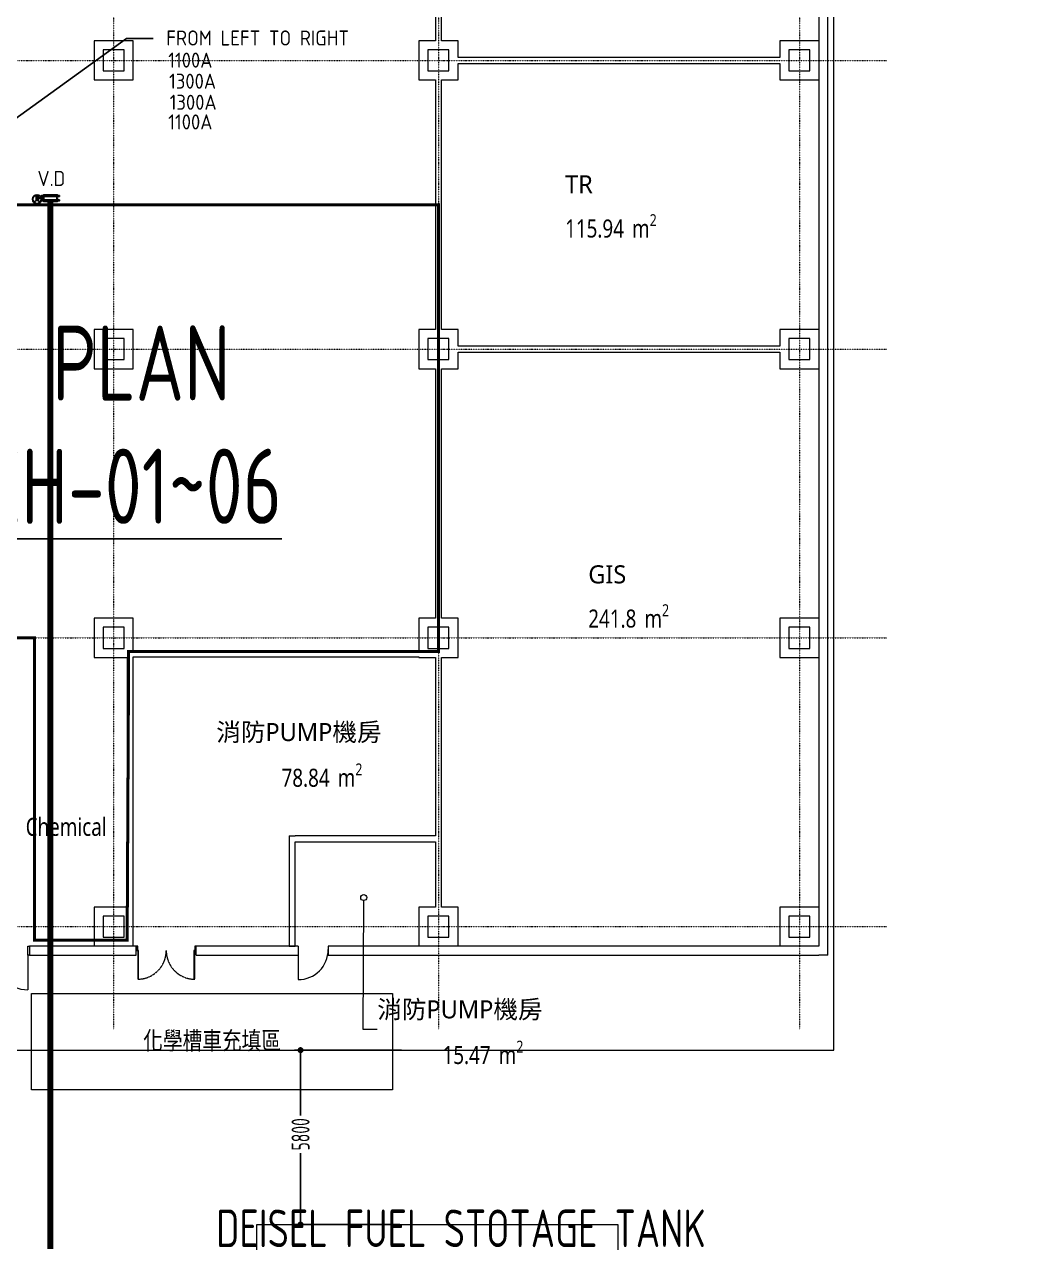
# Model space of a CAD drawing. Extents: x -212173 to 328152, y -560063 to 252500.
# Drawn here: x -154149 to -120394, y -1853 to 38625 of the extents above; entities that cross this region are included whole.
import ezdxf
from ezdxf.enums import TextEntityAlignment as Align

# ---------------------------------------------------------------- set-up
doc = ezdxf.new("R2010")
doc.units = 0
doc.header["$LTSCALE"] = 15
for name, pattern in [('CUP- L10$0$JJP_三點線', [0.9, 0.3, -0.15, 0, -0.15, 0, -0.15, 0, -0.15]), ('CUP- L10$0$JJP_虛線(退縮線、投影線、地下室範圍、非屬本工程、圖面分區)', [0.45, 0.3, -0.15]), ('XCM2Q10-200k$0$HIDDEN2', [0.1875, 0.125, -0.0625])]:
    doc.linetypes.add(name, pattern=pattern)
for name, color, linetype in [('CUP- L10$0$A-DIM.Newcub', 252, 'Continuous'), ('CUP- L10$0$A-DRAWING-LNSP.Newcub', 252, 'Continuous'), ('CUP- L10$0$A-TEXT.Newcub', 252, 'Continuous'), ('CUP- L10$0$A-WALL-EX.Newcub', 252, 'Continuous'), ('CUP- L10$0$A-ZONE.Newcub', 252, 'Continuous'), ('CUP- L10$0$Door', 252, 'Continuous'), ('CUP- L10$0$S-COL.Newcub', 252, 'Continuous'), ('CUP- L10$0$S-GRID.Newcub', 252, 'Continuous'), ('CUP- L10$0$S-SLAB-SHOW.Newcub', 252, 'Continuous'), ('SITE$0$A-DIM.Newcub', 252, 'Continuous'), ('SITE$0$A-DRAWING-LNSP.Newcub', 252, 'Continuous'), ('XCM2Q10-200k$0$F-FI-TXT', 200, 'Continuous'), ('XCM2Q10-200k$0$F-IG541-AREA', 100, 'XCM2Q10-200k$0$HIDDEN2'), ('XFM2P25-200K$0$$0$M-PIPE-TEXT', 3, 'Continuous'), ('XFM2P25-200K$0$$0$M-PIPE-TEXT-ARROR', 91, 'Continuous'), ('XFM2P25-200K$0$M-PIPE-CHWR13', 94, 'Continuous'), ('XFM2P25-200K$0$M-PIPE-CHWS12', 130, 'Continuous'), ('XFM2P25-200K$0$U-PCW-V', 2, 'Continuous')]:
    doc.layers.add(name, color=color, linetype=linetype)
doc.styles.add('CUP- L10$0$dim-txt', font='isocp.shx', dxfattribs={"width": 0.7, "bigfont": 'chineset.shx'})
doc.styles.add('CUP- L10$0$Standard', font='', dxfattribs={"width": 0.8})
doc.styles.add('SITE$0$dim-txt', font='isocp.shx', dxfattribs={"width": 0.7, "bigfont": 'chineset.shx'})
doc.styles.add('XCM2Q10-200k$0$AA-TXT', font='isocp.shx', dxfattribs={"width": 0.8, "bigfont": 'china.shx'})
doc.styles.add('XFM2P25-200K$0$$0$aa-txt', font='isocp.shx', dxfattribs={"bigfont": 'chineset.shx'})
doc.styles.get('CUP- L10$0$Standard').set_extended_font_data('Microsoft JhengHei')
doc.dimstyles.new('CUP- L10$0$ARCH-dim-200MM', dxfattribs={"dimscale": 2000, "dimtxt": 0.3, "dimasz": 0.1, "dimexe": 0.1, "dimexo": 0.1, "dimgap": 0.05, "dimtad": 1, "dimdec": 0, "dimrnd": 0.5, "dimdsep": 46, "dimtxsty": 'CUP- L10$0$dim-txt', "dimblk": 'CUP- L10$0$_Dot', "dimcen": 2, "dimclrd": 256, "dimclre": 256, "dimclrt": 256, "dimadec": 0, "dimazin": 0, "dimtfac": 1, "dimtdec": 0, "dimtix": 1, "dimtmove": 2, "dimatfit": 3, "dimldrblk": 'CUP- L10$0$_OBLIQUE', "dimfxl": 1, "dimtvp": 1, "dimtolj": 1, "dimarcsym": 0})
doc.dimstyles.new('SITE$0$ARCH-dim-200MM', dxfattribs={"dimscale": 2000, "dimtxt": 0.3, "dimasz": 0.1, "dimexe": 0.1, "dimexo": 0.1, "dimgap": 0.05, "dimtad": 1, "dimdec": 0, "dimrnd": 0.5, "dimdsep": 46, "dimtxsty": 'SITE$0$dim-txt', "dimblk": 'SITE$0$_Dot', "dimcen": 2, "dimclrd": 256, "dimclre": 256, "dimclrt": 256, "dimadec": 0, "dimazin": 0, "dimtfac": 1, "dimtdec": 0, "dimtix": 1, "dimtmove": 2, "dimatfit": 3, "dimldrblk": 'SITE$0$_OBLIQUE', "dimfxl": 1, "dimtvp": 1, "dimtolj": 1, "dimarcsym": 0})
doc.dimstyles.new('XFM2P25-200K$0$$0$adim-200', dxfattribs={"dimscale": 200, "dimtxt": 0.3, "dimasz": 2.5, "dimexe": 0.1, "dimexo": 0.5, "dimgap": 0.15, "dimtad": 0, "dimdec": 4, "dimzin": 3, "dimdsep": 46, "dimtxsty": 'XFM2P25-200K$0$$0$aa-txt', "dimcen": 2.5, "dimclrd": 256, "dimclre": 256, "dimclrt": 256, "dimadec": 0, "dimazin": 0, "dimtfac": 1, "dimtdec": 4, "dimtmove": 0, "dimatfit": 3, "dimfxl": 1, "dimtolj": 1, "dimtzin": 0, "dimarcsym": 0})

# ---------------------------------------------------------------- blocks, each defined once
blk = doc.blocks.new('*D26')
at = {"layer": 'CUP- L10$0$A-DIM.Newcub', "linetype": 'Continuous', "lineweight": -2, "transparency": 16777216}
for p, q in [((-141614, 4515), (-145166, 4515)), ((-144966, 4315), (-144966, 2341)), ((-144966, -1085), (-144966, 1091)), ((-141664, -1285), (-145166, -1285))]:
    blk.add_line(p, q, dxfattribs=at)
at = {"layer": 'CUP- L10$0$A-DIM.Newcub', "linetype": 'Continuous', "lineweight": 0, "transparency": 16777216, "insert": (-144966, 1716), "char_height": 600, "attachment_point": 5, "rotation": 90, "style": 'CUP- L10$0$dim-txt'}
blk.add_mtext('\\A1;5800', dxfattribs=at)
blk = doc.blocks.new('CUP- L10$0$_Dot')
blk = doc.blocks.new('CUP- L10$0$_OBLIQUE')
at = {"color": 0, "linetype": 'ByBlock', "lineweight": -2}
blk.add_line((-0.5, -0.5), (0.5, 0.5), dxfattribs=at)
blk = doc.blocks.new('XCM2Q10-200k')
at = {"layer": 'XCM2Q10-200k$0$F-IG541-AREA', "const_width": 100}
blk.add_lwpolyline([(-172781, 32625), (-172781, 18225), (-153815, 18225), (-153815, 8175), (-150731, 8175), (-150681, 17775), (-140381, 17775), (-140381, 32625), (-172781, 32625)], dxfattribs=at)
at = {"layer": 'XCM2Q10-200k$0$F-FI-TXT', "style": 'XCM2Q10-200k$0$AA-TXT', "width": 0.8}
for s, height, p in [('CHILLER PLAN', 2500, (-155223, 27361)), ('%%UF1-C3-12CH-01~06', 2500, (-155223, 23270)), ('DEISEL FUEL STOTAGE TANK', 1250, (-139635, -1410))]:
    blk.add_text(s, height=height, dxfattribs=at).set_placement(p, align=Align.MIDDLE)
blk = doc.blocks.new('XFM2P25-200K$0$BV-16-P')
at = {"layer": 'XFM2P25-200K$0$U-PCW-V'}
for p, q in [((-2.6, 54.1), (6.4, 45)), ((-2.6, 35.3), (6.4, 44.3)), ((-1.9, 54.8), (7, 45.8)), ((-1.9, 34.6), (7, 43.5)), ((3.8, 47.6), (3.8, 41.7)), ((4.8, 48), (17.7, 48)), ((4.8, 41.3), (17.7, 41.3)), ((21.7, 45.2), (9.1, 45.2)), ((21.7, 44.2), (9.1, 44.2)), ((10, 30.8), (10, 41.3)), ((12.9, 31.7), (12.9, 41.3)), ((17.7, 45.2), (17.7, 48)), ((17.7, 41.3), (17.7, 44.2)), ((16.6, 21.6), (6.4, 21.6)), ((10, 21.6), (10, 29.8)), ((12.9, 21.6), (12.9, 30.6)), ((16.6, -21.6), (6.4, -21.6)), ((10.1, -22.8), (10.1, -21.9)), ((12.4, -23.1), (10.5, -23.1)), ((10.8, -22.8), (10.8, -21.9)), ((12.1, -22.8), (12.1, -21.9)), ((12.8, -22.8), (12.8, -21.9))]:
    blk.add_line(p, q, dxfattribs=at)
for points in [[(2.7, -22.9), (0, -22.9), (0, 22.9), (2.7, 22.9)], [(6.4, -29.8), (2.7, -29.8), (2.7, 29.8), (6.4, 29.8), (6.4, -29.8)], [(16.6, -29.8), (20.2, -29.8), (20.2, 29.8), (16.6, 29.8), (16.6, -29.8)], [(20.2, -22.9), (22.9, -22.9), (22.9, 22.9), (20.2, 22.9)]]:
    blk.add_lwpolyline(points, dxfattribs=at)
for radius in [15, 14, 1.4, 0.849]:
    blk.add_circle((7.8, 44.7), radius, dxfattribs=at)
for centre, radius, start, end in [((9.8, -21.9), 0.342, 12.6804, 90), ((10.5, -21.9), 0.342, 12.6804, 167.3196), ((10.5, -22.7), 0.342, 192.6804, 347.3196), ((11.5, -22.6), 0.967, 46.3972, 133.6028), ((11.5, -22.1), 0.967, 226.3972, 313.6028), ((12.4, -21.9), 0.342, 12.6804, 167.3196), ((12.4, -22.7), 0.342, 192.6804, 347.3196), ((13.1, -21.9), 0.342, 90, 167.3196)]:
    blk.add_arc(centre, radius, start, end, dxfattribs=at)
blk = doc.blocks.new('SITE$0$_Dot')
at = {"color": 0, "linetype": 'ByBlock', "lineweight": -2}
blk.add_line((-0.5, 0), (-1, 0), dxfattribs=at)
at = {"color": 0, "linetype": 'ByBlock', "const_width": 0.5}
blk.add_lwpolyline([(-0.25, 0, 1), (0.25, 0, 1)], format="xyb", close=True, dxfattribs=at)
blk = doc.blocks.new('*D130')
at = {"layer": 'SITE$0$A-DIM.Newcub', "linetype": 'Continuous', "lineweight": -2, "transparency": 16777216}
for p, q in [((-141614, 4515), (-145166, 4515)), ((-144966, 4315), (-144966, 2341)), ((-144966, -1085), (-144966, 1091)), ((-141664, -1285), (-145166, -1285))]:
    blk.add_line(p, q, dxfattribs=at)
at = {"layer": 'SITE$0$A-DIM.Newcub', "linetype": 'Continuous', "lineweight": -2, "transparency": 16777216, "xscale": 200, "yscale": 200, "zscale": 200}
for p, rotation in [((-144966, 4515), 90), ((-144966, -1285), 270)]:
    blk.add_blockref('SITE$0$_Dot', p, dxfattribs=dict(at, rotation=rotation))
at = {"layer": 'SITE$0$A-DIM.Newcub', "linetype": 'Continuous', "lineweight": 0, "transparency": 16777216, "insert": (-144966, 1716), "char_height": 600, "attachment_point": 5, "rotation": 90, "style": 'SITE$0$dim-txt'}
blk.add_mtext('\\A1;5800', dxfattribs=at)
blk = doc.blocks.new('SITE$0$_OBLIQUE')
at = {"color": 0, "linetype": 'ByBlock', "lineweight": -2}
blk.add_line((-0.5, -0.5), (0.5, 0.5), dxfattribs=at)
blk = doc.blocks.new('CUP- L10')
at = {"layer": 'CUP- L10$0$A-DRAWING-LNSP.Newcub', "lineweight": 0}
blk.add_lwpolyline([(-153905.9, 6400.3), (-141905.9, 6400.3), (-141905.9, 3200.3), (-153905.9, 3200.3)], close=True, dxfattribs=at)
at = {"layer": 'CUP- L10$0$A-WALL-EX.Newcub', "lineweight": 0}
for p, q in [((-153979.1, 7974.2), (-153967.1, 7974.2)), ((-153979.1, 7974.2), (-153979.1, 7674.2)), ((-150431.5, 7674.2), (-150431.5, 7974.2)), ((-148431.5, 7674.2), (-148431.5, 7974.2)), ((-145044.6, 7974.2), (-145044.6, 7859.2)), ((-145044.6, 7859.2), (-145044.6, 7674.2)), ((-144044.6, 7974.2), (-144044.6, 7859.2)), ((-144044.6, 7859.2), (-144044.6, 7674.2))]:
    blk.add_line(p, q, dxfattribs=at)
at = {"layer": 'CUP- L10$0$A-WALL-EX.Newcub', "lineweight": 0, "flags": 128}
for points in [[(-127731.5, 66874.2), (-127731.5, 7974.2)], [(-127431.5, 7674.2), (-127431.5, 67174.2)], [(-140481.5, 46374.2), (-140481.5, 38074.2)], [(-140281.5, 38074.2), (-140281.5, 46374.2)], [(-129031.5, 37524.6), (-139731.5, 37524.6)], [(-139731.5, 37324.6), (-129031.5, 37324.6)], [(-140481.5, 36774.2), (-140481.5, 28474.2)], [(-140281.5, 28474.2), (-140281.5, 36774.2)], [(-129031.5, 27924.6), (-139731.5, 27924.6)], [(-139731.5, 27724.6), (-129031.5, 27724.6)], [(-140481.5, 27174.2), (-140481.5, 18874.2)], [(-140281.5, 18874.2), (-140281.5, 27174.2)], [(-150731.5, 17574.2), (-150731.5, 9274.2)], [(-141031.5, 17796.2), (-150531.5, 17796.2)], [(-150531.5, 17596.2), (-141031.5, 17596.2)], [(-150531.5, 9274.2), (-150531.5, 17574.2)], [(-140481.5, 17574.2), (-140481.5, 11645)], [(-140281.5, 9274.2), (-140281.5, 17574.2)], [(-145344.6, 11645), (-145144.6, 11645)], [(-145344.6, 11645), (-145344.6, 7974.2)], [(-140481.5, 11645), (-145144.6, 11645)], [(-145144.6, 7974.2), (-145144.6, 11445)], [(-145144.6, 11445), (-140481.5, 11445)], [(-140481.5, 11445), (-140481.5, 9274.2)], [(-150731.5, 7974.2), (-153979.1, 7974.2)], [(-150431.5, 7974.2), (-150731.5, 7974.2)], [(-145044.6, 7974.2), (-148431.5, 7974.2)], [(-145344.6, 7974.2), (-145144.6, 7974.2)], [(-127731.5, 7974.2), (-144044.6, 7974.2)], [(-153979.1, 7674.2), (-150731.5, 7674.2)], [(-150731.5, 7674.2), (-150431.5, 7674.2)], [(-148431.5, 7674.2), (-145044.6, 7674.2)], [(-144044.6, 7674.2), (-127731.5, 7674.2)], [(-127431.5, 7674.2), (-127731.5, 7674.2)]]:
    blk.add_lwpolyline(points, dxfattribs=at)
at = {"layer": 'CUP- L10$0$A-ZONE.Newcub', "lineweight": 0}
for p, q in [((-142882.4, 5200.2), (-142867.4, 9488.7)), ((-142417.8, 5200.2), (-142882.4, 5200.2))]:
    blk.add_line(p, q, dxfattribs=at)
blk.add_circle((-142867.1, 9588.7), 100, dxfattribs=at)
at = {"layer": 'CUP- L10$0$Door', "lineweight": 0}
for p, q in [((-154029.1, 7674.2), (-154029.1, 7974.2)), ((-154029.1, 7974.2), (-153979.1, 7974.2)), ((-153979.1, 7974.2), (-153979.1, 7674.2)), ((-153979.1, 7974.2), (-153979.1, 7674.2)), ((-153979.1, 7974.2), (-153979.1, 7674.2)), ((-153979.1, 7974.2), (-153967.1, 7974.2)), ((-153979.1, 7974.2), (-153967.1, 7974.2)), ((-145044.6, 7974.2), (-145044.6, 7859.2)), ((-145044.6, 7974.2), (-145044.6, 7859.2)), ((-145044.6, 7859.2), (-145044.6, 6859.2)), ((-145044.6, 7859.2), (-145044.6, 7674.2)), ((-144044.6, 7974.2), (-144044.6, 7859.2)), ((-144044.6, 7974.2), (-144044.6, 7859.2)), ((-144044.6, 7859.2), (-144044.6, 7674.2)), ((-153979.1, 7674.2), (-154029.1, 7674.2)), ((-154029.1, 7674.2), (-154029.1, 6524.2))]:
    blk.add_line(p, q, dxfattribs=at)
at = {"layer": 'CUP- L10$0$Door', "linetype": 'CUP- L10$0$JJP_虛線(退縮線、投影線、地下室範圍、非屬本工程、圖面分區)', "lineweight": 0}
for p, q in [((-150381.5, 7974.2), (-150431.5, 7974.2)), ((-150431.5, 7974.2), (-150431.5, 7824.2)), ((-150431.5, 7824.2), (-150381.5, 7824.2)), ((-150381.5, 7824.2), (-150381.5, 7974.2)), ((-150381.5, 7824.2), (-150381.5, 6874.2)), ((-150351.5, 7824.2), (-150381.5, 7824.2)), ((-150351.5, 6874.2), (-150351.5, 7824.2)), ((-148511.5, 7824.2), (-148511.5, 6874.2)), ((-148481.5, 7824.2), (-148511.5, 7824.2)), ((-148431.5, 7974.2), (-148481.5, 7974.2)), ((-148481.5, 7974.2), (-148481.5, 7824.2)), ((-148481.5, 6874.2), (-148481.5, 7824.2)), ((-148481.5, 7824.2), (-148431.5, 7824.2)), ((-148431.5, 7824.2), (-148431.5, 7974.2)), ((-150381.5, 6874.2), (-150351.5, 6874.2)), ((-148511.5, 6874.2), (-148481.5, 6874.2))]:
    blk.add_line(p, q, dxfattribs=at)
for centre, start, end in [((-150381.5, 7824.2), 270, 0), ((-148481.5, 7824.2), 180, 270)]:
    blk.add_arc(centre, 950, start, end, dxfattribs=at)
at = {"layer": 'CUP- L10$0$Door', "lineweight": 0}
for centre, radius, start, end in [((-145044.6, 7859.2), 1000, 270, 0), ((-154029.1, 7674.2), 1150, 180, 270)]:
    blk.add_arc(centre, radius, start, end, dxfattribs=at)
at = {"layer": 'CUP- L10$0$S-COL.Newcub', "lineweight": 0, "flags": 128}
for points in [[(-151831.5, 38074.2), (-151831.5, 36774.2), (-150531.5, 36774.2), (-150531.5, 38074.2)], [(-151531.5, 37774.6), (-151531.5, 37074.6), (-150831.5, 37074.6), (-150831.5, 37774.6)], [(-140731.5, 37774.6), (-140731.5, 37074.6), (-140031.5, 37074.6), (-140031.5, 37774.6)], [(-128731.5, 37774.6), (-128731.5, 37074.6), (-128031.5, 37074.6), (-128031.5, 37774.6)], [(-151831.5, 28474.2), (-151831.5, 27174.2), (-150531.5, 27174.2), (-150531.5, 28474.2)], [(-151531.5, 28174.6), (-151531.5, 27474.6), (-150831.5, 27474.6), (-150831.5, 28174.6)], [(-140731.5, 28174.6), (-140731.5, 27474.6), (-140031.5, 27474.6), (-140031.5, 28174.6)], [(-128731.5, 28174.6), (-128731.5, 27474.6), (-128031.5, 27474.6), (-128031.5, 28174.6)], [(-151531.5, 18574.6), (-151531.5, 17874.6), (-150831.5, 17874.6), (-150831.5, 18574.6)], [(-140731.5, 18574.6), (-140731.5, 17874.6), (-140031.5, 17874.6), (-140031.5, 18574.6)], [(-128731.5, 18574.6), (-128731.5, 17874.6), (-128031.5, 17874.6), (-128031.5, 18574.6)], [(-151531.5, 8974.6), (-151531.5, 8274.6), (-150831.5, 8274.6), (-150831.5, 8974.6)], [(-140731.5, 8974.6), (-140731.5, 8274.6), (-140031.5, 8274.6), (-140031.5, 8974.6)], [(-128731.5, 8974.6), (-128731.5, 8274.6), (-128031.5, 8274.6), (-128031.5, 8974.6)]]:
    blk.add_lwpolyline(points, close=True, dxfattribs=at)
for points in [[(-140481.5, 38074.2), (-141031.5, 38074.2), (-141031.5, 36774.2), (-140481.5, 36774.2)], [(-139731.5, 37524.6), (-139731.5, 38074.2), (-140281.5, 38074.2)], [(-127731.5, 38074.2), (-129031.5, 38074.2), (-129031.5, 37524.6)], [(-140281.5, 36774.2), (-139731.5, 36774.2), (-139731.5, 37324.6)], [(-129031.5, 37324.6), (-129031.5, 36774.2), (-127731.5, 36774.2)], [(-140481.5, 28474.2), (-141031.5, 28474.2), (-141031.5, 27174.2), (-140481.5, 27174.2)], [(-139731.5, 27924.6), (-139731.5, 28474.2), (-140281.5, 28474.2)], [(-127731.5, 28474.2), (-129031.5, 28474.2), (-129031.5, 27924.6)], [(-140281.5, 27174.2), (-139731.5, 27174.2), (-139731.5, 27724.6)], [(-129031.5, 27724.6), (-129031.5, 27174.2), (-127731.5, 27174.2)], [(-150531.5, 17849.6), (-150531.5, 18874.2), (-151831.5, 18874.2), (-151831.5, 17574.2), (-150731.5, 17574.2)], [(-140481.5, 18874.2), (-141031.5, 18874.2), (-141031.5, 17796.2)], [(-140281.5, 17574.2), (-139731.5, 17574.2), (-139731.5, 18874.2), (-140281.5, 18874.2)], [(-127731.5, 18874.2), (-129031.5, 18874.2), (-129031.5, 17574.2), (-127731.5, 17574.2)], [(-150531.5, 17796.2), (-150531.5, 17849.6)], [(-150531.5, 17574.2), (-150531.5, 17596.2)], [(-141031.5, 17596.2), (-141031.5, 17574.2), (-140481.5, 17574.2)], [(-150731.5, 9274.2), (-151831.5, 9274.2), (-151831.5, 7974.2)], [(-150531.5, 8024.6), (-150531.5, 9274.2)], [(-140481.5, 9274.2), (-141031.5, 9274.2), (-141031.5, 7974.2)], [(-139731.5, 7974.2), (-139731.5, 9274.2), (-140281.5, 9274.2)], [(-127731.5, 9274.2), (-129031.5, 9274.2), (-129031.5, 7974.2)], [(-150531.5, 7974.2), (-150531.5, 8024.6)]]:
    blk.add_lwpolyline(points, dxfattribs=at)
at = {"layer": 'CUP- L10$0$S-GRID.Newcub', "linetype": 'CUP- L10$0$JJP_三點線', "lineweight": 0}
for p, q in [((-151181.5, 71520.6), (-151181.5, 5215.6)), ((-140381.5, 71520.6), (-140381.5, 5215.6)), ((-128381.5, 71520.6), (-128381.5, 5215.6)), ((-175821.5, 37424.6), (-125494.7, 37424.6)), ((-125494.7, 37424.6), (-125484.7, 37424.6)), ((-175821.5, 27824.6), (-125494.7, 27824.6)), ((-125494.7, 27824.6), (-125484.7, 27824.6)), ((-175821.5, 18224.6), (-125494.7, 18224.6)), ((-125494.7, 18224.6), (-125484.7, 18224.6)), ((-175821.5, 8624.6), (-125494.7, 8624.6)), ((-125494.7, 8624.6), (-125484.7, 8624.6)), ((-151181.5, 5215.6), (-151181.5, 5205.6)), ((-140381.5, 5215.6), (-140381.5, 5205.6)), ((-128381.5, 5215.6), (-128381.5, 5205.6))]:
    blk.add_line(p, q, dxfattribs=at)
at = {"layer": 'CUP- L10$0$S-SLAB-SHOW.Newcub', "lineweight": 0, "flags": 128}
blk.add_lwpolyline([(-174581.4, 4514.6), (-127231.5, 4514.6), (-127231.5, 67396.2), (-174581.4, 67396.2)], close=True, dxfattribs=at)
at = {"layer": 'CUP- L10$0$A-TEXT.Newcub', "linetype": 'Continuous', "lineweight": 0, "char_height": 600, "style": 'CUP- L10$0$Standard'}
for s, insert, attachment_point in [('\\A1;Chemical', (-152758.7, 12240), 2), ('\\A1;化學槽車充填區', (-150198.1, 5133.6), 1)]:
    blk.add_mtext(s, dxfattribs=dict(at, insert=insert, attachment_point=attachment_point))
at = {"layer": 'CUP- L10$0$A-ZONE.Newcub', "style": 'CUP- L10$0$Standard'}
for s, p in [('TR', (-136170.9, 33606.7)), ('GIS', (-135401, 20636)), ('消防PUMP機房', (-147770, 15392.1)), ('消防PUMP機房', (-142417.8, 6172.2))]:
    blk.add_text(s, height=600, dxfattribs=at).set_placement(p, align=Align.TOP_LEFT)
at = {"layer": 'CUP- L10$0$A-ZONE.Newcub', "lineweight": 0, "char_height": 600, "attachment_point": 1, "style": 'CUP- L10$0$Standard'}
for s, insert in [('\\A1;\\pt0,1320;115.94{\\H0.66x;\\S^  ;} m{\\H0.66x;\\S2^  ;}', (-136170.9, 32311.4)), ('\\A1;\\pt0,1320;241.8{\\H0.66x;\\S^  ;} m{\\H0.66x;\\S2^  ;}', (-135401, 19340.7)), ('\\A1;\\pt0,1320;78.84{\\H0.66x;\\S^  ;} m{\\H0.66x;\\S2^  ;}', (-145597.9, 14047.2)), ('\\A1;\\pt0,1320;15.47{\\H0.66x;\\S^  ;} m{\\H0.66x;\\S2^  ;}', (-140245.7, 4829.3))]:
    blk.add_mtext(s, dxfattribs=dict(at, insert=insert))
at = {"layer": 'CUP- L10$0$A-DIM.Newcub', "linetype": 'Continuous', "lineweight": 0}
dim = blk.add_linear_dim(base=(-144966, 4514.6), p1=(-141464.1, -1285.4), p2=(-141413.6, 4514.6), angle=90, dimstyle='CUP- L10$0$ARCH-dim-200MM', dxfattribs=at)
dim.commit()
dim.dimension.update_dxf_attribs({"geometry": '*D26', "text_midpoint": (-144966, 1716.2), "dimtype": 128, "text_rotation": 90})
blk = doc.blocks.new('XFM2P25-200K')
at = {"layer": 'XFM2P25-200K$0$M-PIPE-CHWS12', "const_width": 200}
blk.add_lwpolyline([(21675, 1595), (19500, 1595), (19500, -7480), (-153281, -7480), (-153281, 32729)], dxfattribs=at)
at = {"layer": 'XFM2P25-200K$0$M-PIPE-CHWR13', "xscale": 10.00000000000007, "yscale": 10.00000000000007, "zscale": 10.00000000000007, "rotation": 90}
blk.add_blockref('XFM2P25-200K$0$BV-16-P', (-153281, 32729), dxfattribs=at)
at = {"layer": 'XFM2P25-200K$0$$0$M-PIPE-TEXT', "style": 'XFM2P25-200K$0$$0$aa-txt'}
for s, p in [('FROM LEFT TO RIGHT', (-143354, 38171, 0)), ('1100A', (-147897, 37434, 0)), ('1300A', (-147777, 36734, 0)), ('1300A', (-147757, 36034, 0)), ('1100A', (-147897, 35380, 0)), ('V.D', (-152790, 33499, 0))]:
    blk.add_text(s, height=500, dxfattribs=at).set_placement(p, align=Align.MIDDLE_RIGHT)
at = {"layer": 'XFM2P25-200K$0$$0$M-PIPE-TEXT-ARROR'}
blk.add_leader([(-158181, 32803, 0), (-150749, 38155, 0), (-149863, 38155, 0)], dimstyle='XFM2P25-200K$0$$0$adim-200', dxfattribs=at)
blk = doc.blocks.new('SITE')
at = {"layer": 'SITE$0$A-DRAWING-LNSP.Newcub', "lineweight": 0}
blk.add_lwpolyline([(-146421.5, -1285.4), (-134421.5, -1285.4), (-134421.5, -4485.4), (-146421.5, -4485.4)], close=True, dxfattribs=at)
at = {"layer": 'SITE$0$A-DIM.Newcub', "linetype": 'Continuous', "lineweight": 0}
dim = blk.add_linear_dim(base=(-144966, 4514.6), p1=(-141464.1, -1285.4), p2=(-141413.6, 4514.6), angle=90, dimstyle='SITE$0$ARCH-dim-200MM', dxfattribs=at)
dim.commit()
dim.dimension.update_dxf_attribs({"geometry": '*D130', "text_midpoint": (-144966, 1716.2), "dimtype": 128, "text_rotation": 90})

msp = doc.modelspace()

# ---------------------------------------------------------------- block references
msp.add_blockref('SITE', (0, 0))

# ---------------------------------------------------------------- next in the draw order: block references
msp.add_blockref('CUP- L10', (0, 0))

# ---------------------------------------------------------------- next in the draw order: block references
for name in ['XFM2P25-200K', 'XCM2Q10-200k']:
    msp.add_blockref(name, (0, 0))

doc.saveas('drawing.dxf')
